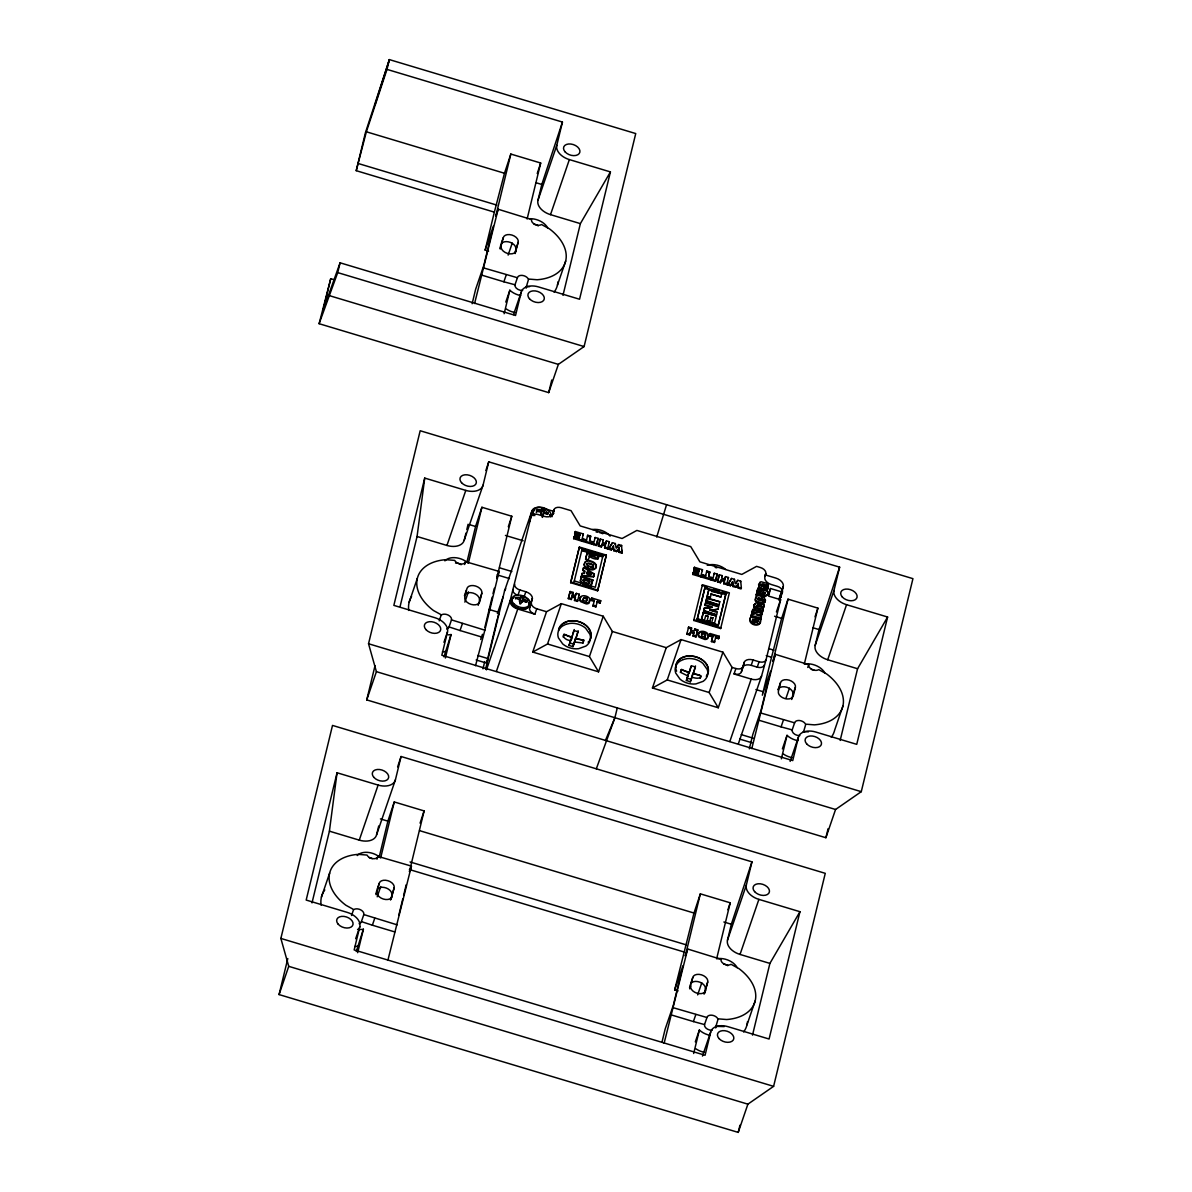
<?xml version="1.0" encoding="UTF-8"?>
<svg xmlns="http://www.w3.org/2000/svg" width="1192" height="1192" viewBox="0 0 1192 1192"><rect width="100%" height="100%" fill="white"/><g stroke="black" fill="none" stroke-linecap="round" stroke-linejoin="round"><path stroke-width="1.5" d="M766.307 587.209L766.337 586.896A1.922 1.237 18.9 0 0 765.875 586.002L762.463 584.676L760.705 585.242A3.189 2.056 18.9 0 0 760.541 585.883M593.452 566.319L593.229 566.572A2.16 1.401 18.9 0 1 592.081 566.96L587.939 565.738L587.075 564.054M519.518 601.707C518.192 594.585 526.223 594.793 522.096 600.932L526.521 602.258L527.073 600.649L522.975 598.458M543.895 512.038C551.851 516.717 545.012 509.371 542.42 507.926L541.168 512.426L542.42 507.926L554.265 511.562M580.355 581.1L581.443 576.481L592.856 579.908L590.383 585.764M596.06 567.332L595.732 564.799L593.512 562.728M765.041 601.736L764.757 599.621M753.642 605.268L754.774 608.218L762.701 611.019L762.388 611.913C748.71 612.822 752.763 596.67 764.147 605.059L763.372 607.875L756.816 605.983L755.609 607.16M312.006 902.895L329.409 831.167L337.053 772.759L378.117 785.081A15.6 10.057 18.9 0 0 395.431 779.762L401.063 756.503L751.958 861.846L746.326 885.105L727.478 940.16A15.6 10.057 18.9 0 0 740.038 954.434L769.898 963.404L799.951 911.701L758.887 899.379A15.6 10.057 18.9 0 1 746.326 885.105M400.11 606.43L417.066 536.489L424.725 478.081L465.789 490.404A15.6 10.057 18.9 0 0 483.088 485.084L488.735 461.825L839.63 567.168L833.998 590.427L815.149 645.483A15.6 10.057 18.9 0 0 827.695 659.757L857.569 668.727L887.608 617.024L846.558 604.702A15.6 10.057 18.9 0 1 833.998 590.427M589.399 582.53L589.712 581.428C578.671 575.557 583.722 585.019 589.221 582.709M590.621 638.241C594.227 621.673 565.574 613.657 558.944 628.735M676.609 671.185A16.345 12.486 13.6 0 1 675.745 667.192C677.905 646.377 717.182 657.805 706.349 676.371A16.226 12.397 13.6 0 0 707.109 675.253M580.132 597.848L580.042 598.905A4.589 2.95 18.9 0 0 580.951 600.723L584.408 602.586L588.222 602.809A4.232 2.727 18.9 0 0 589.399 602.094C593.184 596.328 579.059 592.335 579.744 599.799A4.589 2.95 18.9 0 0 580.638 601.617L586.255 603.882A4.336 2.786 18.9 0 0 587.909 603.703A4.232 2.727 18.9 0 0 589.086 602.988L589.474 599.576M698.631 633.429L698.557 634.472A4.589 2.95 18.9 0 0 699.466 636.29L702.922 638.152L706.737 638.39A4.232 2.727 18.9 0 0 707.914 637.675C711.698 631.894 697.573 627.901 698.244 635.366A4.589 2.95 18.9 0 0 699.153 637.184L704.755 639.463A4.336 2.786 18.9 0 0 706.424 639.284A4.232 2.727 18.9 0 0 707.601 638.569L708.361 636.513L707.541 634.531M584.14 564.472L584.423 563.339M520.383 599.218C517.671 611.749 525.508 595.002 521.738 602.377M542.032 509.938L537.294 509.476L536.951 510.921L541.63 511.428L540.676 515.123L542.896 515.793L542.345 517.417L544.267 510.623M520.725 597.773C515.391 596.075 514.467 599.502 520.323 599.263M527.073 600.649L526.73 602.079L522.617 599.948M488.586 251.125L485.144 250.096L494.352 212.146L356.229 170.679L365.423 132.729L389.367 59.6L635.738 133.564L584.095 346.559L558.363 364.38L548.692 392.615L319.113 323.702L330.735 278.704L334.281 279.762M330.735 278.704L323.017 310.531L340.092 262.806L515.54 315.478L521.187 292.219A15.6 10.057 18.9 0 1 538.486 286.914L579.55 299.237L610.423 171.916L569.359 159.594A15.6 10.057 18.9 0 1 556.798 145.32L562.445 122.061L386.998 69.389L389.367 59.6L375.093 104.494M356.229 170.679L366.361 131.791L386.998 69.389M319.113 323.702L337.723 272.61L340.092 262.806M279.062 994.575L288.732 966.339L280.865 938.432L332.508 725.421L825.266 873.334L773.608 1086.344L747.891 1104.164L738.221 1132.4L279.062 994.575L287.808 958.547M337.053 772.759L306.18 900.064L347.245 912.387A15.6 10.057 18.9 0 1 359.805 926.676L354.158 949.935L705.068 1055.263L710.7 1032.004A15.6 10.057 18.9 0 1 728.014 1026.684L769.078 1039.022L799.951 911.701M366.734 699.898L376.404 671.662L368.537 643.755L420.18 430.744L912.938 578.656L861.28 791.667L835.562 809.487L825.892 837.723L366.734 699.898L375.033 665.658M424.725 478.081L393.852 605.387L434.916 617.709A15.6 10.057 18.9 0 1 447.477 631.998L441.83 655.257L792.74 760.585L798.372 737.327A15.6 10.057 18.9 0 1 815.686 732.007L856.735 744.344L887.608 617.024M472.136 303.722L475.638 289.269L483.863 265.265L493.354 226.093L485.144 250.096M494.352 212.146L504.484 173.257L510.832 154.051L540.691 163.021L527.117 219.015M474.58 303.513L498.152 209.241L531.528 219.552A5.856 3.77 18.9 0 0 534.821 224.334A5.856 3.77 18.9 0 0 541.526 224.513L549.452 228.864A46.816 30.158 18.9 0 1 537.115 279.748L528.309 279.032A5.856 3.77 18.9 0 0 522.424 275.426A5.856 3.77 18.9 0 0 517.417 277.736L483.907 268.006M510.832 154.051L495.738 216.303L498.152 209.241M500.014 248.189L500.849 244.762M500.223 249.098L503.262 237.7A7.808 5.021 18.9 0 1 511.919 235.047A7.808 5.021 18.9 0 1 518.192 242.185L515.153 253.568M514.944 252.674L518.192 242.185M329.409 831.167L359.269 840.137A15.6 10.057 18.9 0 0 376.568 834.832L378.713 825.981M504.142 313.734L509.848 290.222A14.825 9.551 18.9 0 0 520.785 295.586M610.423 171.916L580.37 223.619L550.51 214.649A15.6 10.057 18.9 0 1 537.95 200.375L541.809 184.462L562.445 122.061M356.289 951.529L363.396 929.209A14.84 9.566 18.9 0 1 357.555 929.358M379.205 857.003L387.892 821.154L394.254 801.948L424.114 810.918L409.452 871.382M357.689 952.691L363.396 929.209M394.254 801.948L380.65 857.987A14.825 9.551 18.9 0 0 357.242 855.543M375.972 893.836L376.806 890.409M376.18 894.745L379.22 883.346A7.808 5.021 18.9 0 1 387.877 880.694A7.808 5.021 18.9 0 1 394.15 887.831L391.11 899.23M417.066 536.489L446.94 545.459A15.6 10.057 18.9 0 0 464.239 540.155L465.953 533.077M466.817 529.546L468.098 524.227M443.96 656.852L451.053 634.531A14.84 9.566 18.9 0 1 448.237 634.844M466.877 562.326L475.563 526.477L481.911 507.27L511.785 516.24L496.692 578.478L499.105 571.43L465.58 561.7A5.856 3.77 18.9 0 1 460.574 563.995A5.856 3.77 18.9 0 1 454.688 560.389L445.882 559.674A46.816 30.158 18.9 0 0 433.545 610.557L441.472 614.908A5.856 3.77 18.9 0 1 448.192 615.087A5.856 3.77 18.9 0 1 451.485 619.885L484.861 630.181L475.533 665.702M445.361 658.014L451.053 634.531M481.911 507.27L468.322 563.309A14.825 9.551 18.9 0 0 444.914 560.866M390.484 900.034L394.15 887.831M387.862 960.379L411.434 866.107L377.924 856.377A5.856 3.77 18.9 0 1 372.902 858.672A5.856 3.77 18.9 0 1 367.017 855.066L358.211 854.351A46.816 30.158 18.9 0 0 345.874 905.235L353.8 909.585A5.856 3.77 18.9 0 1 360.52 909.764A5.856 3.77 18.9 0 1 363.813 914.562L397.189 924.858M398.873 915.009L402.762 898.977M403.626 895.416L406.204 884.732M478.156 605.357L481.821 593.154A7.808 5.021 18.9 0 0 475.548 586.017A7.808 5.021 18.9 0 0 466.892 588.669L464.805 597.252A7.808 5.021 18.9 0 0 471.093 604.389A7.808 5.021 18.9 0 0 479.735 601.722L481.821 593.154M562.982 295.348L580.37 223.619M484.816 627.454L492.147 597.177M493.011 593.616L494.308 588.282M484.861 630.181L499.105 571.43M548.692 392.615L551.762 380.01M482.983 668.801L484.727 661.575M476.144 659.981L486.604 663.11L497.347 618.782M485.576 669.174L504.559 590.874L531.87 511.1A9.342 6.02 18.9 0 1 542.256 507.986M486.44 669.874L510.206 600.485L531.066 516.643A6.288 4.053 18.9 0 1 538.054 514.542L544.103 516.345A8.016 5.155 18.9 0 0 552.894 514.095M529.665 521.053A6.288 4.053 18.9 0 0 529.203 522.007L531.87 511.1M519.876 600.261L521.127 595.777M522.096 600.932L523.348 596.432M544.64 508.597L543.388 513.096L547.828 514.423L548.38 512.798M529.546 608.114L532.377 598.607L529.546 608.114A6.616 4.261 18.9 0 0 534.91 614.148M765.786 573.561A6.616 4.261 18.9 0 0 760.392 567.526L756.592 566.364L741.797 574.425L699.898 561.849L690.749 546.606L636.886 530.425L622.09 538.501L580.191 525.925L571.043 510.668L561.253 507.732A6.616 4.261 18.9 0 0 553.863 509.938L551.956 516.777M574.261 536.46L573.933 537.786L581.875 540.17L581.562 541.064L573.635 538.68L574.261 536.46L579.223 537.95L579.461 536.966L574.857 535.581L574.559 536.475L579.163 537.86L579.461 536.966M574.648 533.837L574.961 532.943L580.072 534.478L579.759 535.372L574.648 533.837L575.304 531.528L583.38 533.956L581.562 541.064M574.559 536.475L575.17 534.314L579.774 535.7L580.072 534.478M570.655 582.724L579.387 547.039L606.326 555.114L597.833 590.1L597.594 590.815L570.655 582.724L579.387 547.039M570.119 591.5L568.614 597.728L571.579 598.607L571.266 599.516L568.301 598.622L570.119 591.5L573.084 592.394L572.249 595.464L572.547 594.57L575.781 595.538L576.317 593.363L579.282 594.257L577.464 601.379L574.499 600.485L575.408 597.073L572.175 596.104L571.877 596.998L575.11 597.967M582.888 541.466L583.573 539.037L586.598 539.946L586.285 540.84L587.731 535.253L590.681 536.147L589.548 540.825L592.573 541.734L591.888 544.163L582.888 541.466L583.201 540.572L592.201 543.269L591.888 544.163M581.905 549.87L574.127 581.681L574.365 580.966L595.315 587.254L602.854 556.157L581.905 549.87L581.666 550.585L602.616 556.873L602.854 556.157M571.266 599.516L572.175 596.104M574.753 642.011L582.948 643.024L583.544 640.521L575.632 638.137L572.994 646.586L570.998 646.064L569.031 645.394L571.668 636.96C573.456 644.172 561.149 638.301 563.756 634.576L570.089 636.483M574.499 600.485L575.408 597.073M589.623 540.17L590.681 536.147M580.429 580.429L582.203 573.322L584.184 573.516L584.81 570.923L583.007 569.985L583.573 567.645L594.331 573.873L593.542 576.898L581.443 576.258L582.203 573.322M584.184 573.516L584.631 571.46L582.828 570.521L583.573 567.645M587.164 552.85L585.749 558.72L588.371 560.106L585.555 559.257L587.164 552.85L598.593 556.277C599.636 565.008 577.077 549.572 598.026 558.571M583.469 579.55L583.424 582.113M588.371 560.106L589.429 555.993M593.333 544.61L595.151 537.488L598.116 538.382L596.611 544.595L596.298 545.489L593.333 544.61L593.646 543.701L596.611 544.595M591.068 574.201L587.164 572.16C583.454 575.81 596.209 573.933 588.014 574.455M572.383 635.276L571.758 637.839L574.112 630.568L578.075 631.76L575.706 639.031L578.165 630.732M596.298 545.489L598.116 538.382M572.994 646.586L575.632 638.137M600.202 539.008L598.697 545.221L601.662 546.115L601.364 547.009L598.384 546.115L600.202 539.008L603.182 539.902L602.571 542.405L605.804 543.388L605.491 544.282L606.415 540.87L609.365 541.749L607.548 548.871L604.597 547.977L605.432 544.908L602.198 543.939L601.885 544.833L605.119 545.802M591.843 583.856L592.856 579.908M593.542 576.898L594.331 573.873M597.848 559.108L598.593 556.277M601.364 547.009L602.198 543.939M594.063 601.334L591.038 600.425L591.724 597.997L600.723 600.693L600.038 603.122L597.028 602.213L597.326 601.319L600.351 602.228L600.038 603.122M604.597 547.977L605.432 544.908M605.804 543.388L606.415 540.87M592.931 606.013L593.229 605.119L596.194 605.998L595.881 606.907L592.931 606.013L594.376 600.44L591.351 599.531L591.038 600.425M597.594 590.815L606.326 555.114M595.881 606.907L597.326 601.319M596.313 768.81L614.908 717.703L617.277 707.914M666.552 504.708L656.732 537.026M693.372 572.22L693.044 573.546L700.971 575.93L700.673 576.824L692.746 574.44L693.372 572.22L698.333 573.71L698.572 572.711L693.967 571.341L693.655 572.235L698.259 573.62L698.572 572.711M693.759 569.582L694.072 568.688L699.183 570.223L698.87 571.117L693.759 569.582L694.414 567.288L702.49 569.702L700.673 576.824M693.655 572.235L694.28 570.074L698.885 571.445L699.183 570.223M695.979 636.945L697.484 630.732L694.519 629.838L694.817 628.944L697.797 629.838L695.979 636.945L693.014 636.051L693.923 632.639L690.69 631.671L689.781 635.083L686.815 634.204L688.633 627.081L691.583 627.975L690.749 631.045L691.583 627.975M701.999 577.226L702.684 574.782L705.694 575.691L705.396 576.585L706.841 571.013L709.791 571.907L708.659 576.585L711.684 577.494L710.998 579.923L701.999 577.226L702.684 574.782M688.052 676.028L680.468 672.303L681.064 669.785L688.991 672.169L686.398 680.468L690.302 681.794L692.075 677.235C701.85 680.528 705.083 674.374 693.118 674.165L695.487 665.941M689.781 635.083L690.69 631.671M693.714 620.451L702.431 584.765L729.37 592.841L720.638 628.542L693.714 620.451L693.953 619.736L720.892 627.826L720.638 628.542M694.817 628.944L694.295 631.119L691.062 630.151M704.964 587.596L697.171 619.408L704.964 587.596L725.913 593.884L718.374 624.981L697.424 618.693M708.733 575.915L709.791 571.907M686.398 680.468L688.991 672.169M703.399 612.107L701.477 619.81L703.399 612.107L716.347 615.996L714.455 623.565L711.684 622.745L712.95 617.769L710.685 617.754L712.95 617.769M704.412 607.935L703.816 610.393L716.571 614.878L703.608 610.989L704.412 607.935L712.086 607.533M710.298 606.996L704.964 605.387L705.768 602.347L718.716 606.236L717.927 609.261L709.985 610.274L717.927 609.261M706.022 601.066L706.856 597.848L719.804 601.736L718.97 604.955L706.022 601.066L706.856 597.848M708.778 589.906L707.169 596.566L710.357 597.52L706.96 597.177L708.778 589.906L721.741 593.795L720.892 597.013L711.132 594.078L720.892 597.013M704.964 605.387L705.768 602.347M712.443 580.355L714.261 573.248L717.226 574.127L715.721 580.355L715.409 581.249L712.443 580.355L712.756 579.461L715.721 580.355M707.065 621.017L709.91 621.196L707.065 621.017L708.257 616.353L705.694 615.593L704.398 620.689L701.686 619.199M710.149 598.131L711.341 593.467M690.302 681.794L692.939 673.361L700.866 675.73L700.255 678.233M692.939 673.361L692.075 677.235M715.409 581.249L717.226 574.127M719.312 574.753L717.808 580.981L720.773 581.875L720.475 582.769L717.495 581.875L719.312 574.753L722.278 575.647L721.682 578.165L724.915 579.133L724.602 580.027L725.511 576.615L728.476 577.509L726.658 584.616L723.708 583.737L724.542 580.668L721.309 579.699L720.996 580.593L724.229 581.562M709.702 621.807L710.894 617.158M720.475 582.769L721.309 579.699M710.238 633.563L709.866 635.098L712.876 636.007L711.743 640.685L714.708 641.579L714.395 642.473L711.43 641.594L712.578 636.9L709.553 635.992L710.238 633.563L719.223 636.26L718.553 638.703L715.528 637.794L715.841 636.9L718.851 637.794M723.708 583.737L724.542 580.668M724.915 579.133L725.511 576.615M716.571 614.878L717.361 611.824L710.194 609.678M718.12 625.696L725.913 593.884M714.395 642.473L715.841 636.9M718.553 638.703L719.223 636.26M761.956 614.103L756.086 614.848L761.39 616.443L760.645 619.155L751.064 616.279L751.809 613.567L757.635 612.822L752.375 611.243L752.808 609.44L762.388 612.301L761.643 614.997L758.708 615.37M755.579 613.195L752.063 612.137L752.808 609.44M756.16 595.225L756.995 592.156L761.33 591.485L757.486 590.144L757.963 588.207L767.529 591.083C769.898 596.924 760.362 599.174 761.181 593.586L756.473 594.331L756.16 595.225L760.883 594.495M756.697 593.05L761.032 592.379L757.188 591.038L757.963 588.207M751.049 616.681C744.94 624.31 762.046 629.644 760.63 619.557L751.049 616.681C747.295 622.03 756.086 626.485 759.662 623.148M751.064 616.279L751.809 613.567M756.473 594.331L756.995 592.156M752.763 619.259C752.018 625.115 765.473 620.54 752.763 619.259L752.346 621.539M744.27 662.201L743.257 666.343A6.616 4.261 18.9 0 1 735.896 668.548L734.048 673.942A6.616 4.261 18.9 0 0 741.439 671.722L744.27 662.201A8.016 5.155 18.9 0 1 753.031 659.966L759.081 661.769A6.288 4.053 18.9 0 0 766.098 659.653L780.611 599.71L768.646 596.104L770.479 588.505L782.459 592.096L779.613 600.395M763.402 589.578L764.415 585.719L762.433 585.123L762.12 586.404L760.883 585.317A3.189 2.056 18.9 0 1 761.018 584.348L762.776 583.782L766.173 585.108A1.922 1.237 18.9 0 1 766.635 586.002L765.234 587.06L764.981 589.966L767.737 589.34L768.408 584.661A4.291 2.756 18.9 0 0 767.186 583.395L761.241 581.785A4.038 2.607 18.9 0 0 759.84 582.307L758.753 587.328L763.402 589.578L763.699 588.684L759.617 587.462L758.693 584.795M763.059 593.422L764.504 593.929L765.13 592.439L763.178 591.858L762.746 594.316L762.984 592.662M757.993 620.823L757.278 622.805M764.623 594.182L765.13 592.439M759.632 623.312L760.63 619.557M760.645 619.155L761.39 616.443M761.643 614.997L762.388 612.301M762.388 611.913L763.163 609.097C753.076 608.576 754.506 601.781 763.685 606.981M763.372 607.875L764.147 605.059M762.701 611.019L763.163 609.097M662.096 1041.704L665.166 1029.054L673.391 1005.05L682.882 965.878L674.672 989.867L678.114 990.91M674.672 989.867L693.997 913.042L700.345 893.836L730.219 902.806L716.63 958.8A14.84 9.566 18.9 0 1 737.163 967.636M664.108 1043.298L687.68 949.026L721.056 959.322A5.856 3.77 18.9 0 0 724.349 964.119A5.856 3.77 18.9 0 0 731.054 964.298L738.98 968.649A46.816 30.158 18.9 0 1 726.643 1019.533L717.837 1018.817A5.856 3.77 18.9 0 0 711.952 1015.212A5.856 3.77 18.9 0 0 706.945 1017.506L673.42 1007.776M700.345 893.836L685.251 956.088L687.68 949.026M738.429 743.599L761.584 675.953L766.069 659.653M689.542 987.959L690.377 984.532M689.751 988.868L692.79 977.485A7.808 5.021 18.9 0 1 701.447 974.818A7.808 5.021 18.9 0 1 707.72 981.955L704.681 993.353M749.336 748.829L752.837 734.376L761.047 710.372L770.553 671.2L762.329 695.204L771.537 657.254L781.669 618.365L788.016 599.159L817.891 608.129L804.302 664.123A14.84 9.566 18.9 0 1 824.834 672.958M751.779 748.621L775.351 654.348L808.727 664.644A5.856 3.77 18.9 0 0 812.005 669.442A5.856 3.77 18.9 0 0 818.725 669.621L826.652 673.972A46.816 30.158 18.9 0 1 814.315 724.855L805.509 724.14A5.856 3.77 18.9 0 0 799.623 720.534A5.856 3.77 18.9 0 0 794.617 722.829L761.092 713.099M788.016 599.159L772.923 661.411L775.351 654.348M704.055 994.158L707.72 981.955M780.462 682.807L778.376 691.375A7.808 5.021 18.9 0 0 784.664 698.512A7.808 5.021 18.9 0 0 793.306 695.86L795.392 687.277A7.808 5.021 18.9 0 0 789.104 680.14A7.808 5.021 18.9 0 0 780.462 682.807L778.048 689.855A7.808 5.021 18.9 0 1 786.69 687.203A7.808 5.021 18.9 0 1 792.978 694.34L791.726 699.481M693.669 1053.505L699.376 1030.007A14.825 9.551 18.9 0 0 710.313 1035.371M727.478 940.16L731.337 924.247L751.958 861.846M781.341 758.827L787.033 735.33A14.825 9.551 18.9 0 0 797.984 740.694M815.149 645.483L819.008 629.57L839.63 567.168M752.51 1035.118L769.898 963.404M738.221 1132.4L739.964 1125.188M840.166 740.441L857.569 668.727M825.892 837.723L828.082 828.708M693.118 674.165L695.383 666.969L691.42 665.777L689.065 673.063L691.017 666.239M570.67 640.789L569.031 645.394M542.896 515.793L543.91 512.113M586.643 601.23L586.747 599.621A1.818 1.177 18.9 0 0 586.002 598.816L584.75 598.369A1.818 1.177 18.9 0 0 583.35 598.607L582.813 600.842A1.803 1.162 18.9 0 0 583.231 601.424M758.514 584.825L759.528 583.201A4.038 2.607 18.9 0 1 759.945 582.977M537.234 173.496L540.691 163.021M485.874 470.497L488.735 461.825M397.621 766.903L401.063 756.503M508.313 526.715L511.785 516.24M420.076 823.136L424.114 810.918M815 616.845L817.891 608.129M727.91 909.779L730.219 902.806M501.325 243.347L503.262 237.7M508.135 255.103L512.232 243.108M481.493 275.054L503.888 281.789L506.302 274.726M537.95 200.375L556.798 145.32M505.78 302.083L509.848 290.222M522.632 290.49A5.856 3.77 18.9 0 1 515.004 284.784L517.417 277.736M409.109 602.392L417.319 578.388M513.529 314.584L521.187 292.219M550.51 214.649L569.359 159.594M526.208 288.151A5.856 3.77 18.9 0 0 526.238 287.138L528.473 279.524M321.438 897.069L329.648 873.066M446.94 545.459L465.789 490.404M359.269 840.137L378.117 785.081M464.239 540.155L483.088 485.084M439.207 620.853L441.144 615.206M557.469 285.037L565.693 261.033M464.627 564.516L465.58 561.7M376.568 834.832L395.431 779.762M443.945 642.309L447.477 631.998M446.791 629.048A5.856 3.77 18.9 0 0 449.056 626.932L451.485 619.885M351.536 915.531L353.473 909.883M466.4 590.085L464.478 595.732A7.808 5.021 18.9 0 1 473.12 593.08A7.808 5.021 18.9 0 1 479.407 600.217M376.955 859.194L377.924 856.377M464.865 602.124L468.396 591.843M449.056 626.932L460.038 630.523L462.451 623.461M359.12 923.726A5.856 3.77 18.9 0 0 361.399 921.61L363.813 914.562M355.678 938.715L359.805 926.676M377.283 888.994L379.22 883.346M377.208 896.801L380.725 886.52M361.399 921.61L372.366 925.201L374.795 918.138M480.704 639.448L482.462 634.308M497.392 613.522L503.143 596.715M409.497 871.754L411.434 866.107M529.233 522.022L531.066 516.643M497.779 617.009L499.314 612.524L488.854 609.395M537.294 509.476L536.385 512.53L536.743 511.1L539.693 511.979M486.604 663.11L488.139 658.625L477.679 655.496M540.825 513.871L541.675 511.383M515.436 598.935L515.987 597.311M514.676 584.184A6.288 4.053 18.9 0 0 519.787 589.921L517.939 595.315A6.288 4.053 18.9 0 1 512.828 589.563M496.379 671.454L517.76 609.023A9.342 6.02 18.9 0 1 510.176 600.485M519.787 589.936L525.821 591.739L523.988 597.117A8.016 5.155 18.9 0 1 525.821 597.848M553.878 509.952L552.045 515.331A6.616 4.261 18.9 0 1 553.967 513.201M531.364 602.735A6.616 4.261 18.9 0 0 536.743 608.769L534.91 614.163L517.76 609.023M612.375 631.492L598.563 671.826L532.735 652.069L546.532 611.72L561.343 603.659L603.241 616.234L612.375 631.492L666.253 647.658L681.049 639.582L722.948 652.173L732.082 667.416L735.896 668.563M574.991 532.422L575.304 531.528M573.635 538.68L573.933 537.786M574.857 535.208L575.17 534.314M583.067 534.85L583.38 533.956M532.735 652.069L547.53 643.993L561.343 603.659M583.26 539.931L583.573 539.037M587.731 535.253L587.418 536.162L590.383 537.041M568.301 598.622L568.614 597.728M573.084 592.394L572.771 593.288L569.821 592.409M592.26 542.628L592.573 541.734M594.853 538.382L595.151 537.488M576.004 594.257L576.317 593.363M578.984 595.151L579.282 594.257M587.164 572.16L590.889 574.738M577.464 601.379L577.777 600.485L574.812 599.591M598.384 546.115L598.697 545.221M602.869 540.795L603.182 539.902M589.712 581.428L583.29 580.087M572.696 633.995L574.216 629.54M609.067 542.658L609.365 541.749M607.548 548.871L607.86 547.977L604.895 547.083M591.411 598.891L591.724 597.997M618.946 548.558L616.622 551.598L613.82 550.749L613.493 545.936L611.332 550.004L608.531 549.169L612.465 542.688L615.355 543.552L616.085 547.977L618.708 544.565L621.613 545.429L621.926 553.192L619.125 552.343L619.259 547.664L619.125 552.343M612.465 542.688L608.531 549.169M611.332 550.004L613.493 545.936M615.057 544.446L615.355 543.552M616.651 547.739L618.708 544.565M616.622 551.598L619.259 547.664M600.41 601.587L600.723 600.693M621.613 545.429L621.315 546.323L618.41 545.459M598.563 671.826L589.429 656.568L603.241 616.234M732.082 667.416L718.269 707.765L652.441 687.993L666.253 647.658M694.102 568.182L694.414 567.288M692.746 574.44L693.044 573.546M693.967 570.968L694.28 570.074M702.177 570.596L702.49 569.702M652.441 687.993L667.237 679.932L681.049 639.582M706.841 571.013L706.528 571.907L709.493 572.801M702.431 584.765L702.192 585.481L707.243 586.986M688.633 627.081L688.32 627.975L691.285 628.869M686.815 634.204L687.128 633.295L690.079 634.189M710.998 579.923L711.311 579.029L702.312 576.332M711.371 578.388L711.684 577.494M693.923 632.639L693.625 633.533L690.392 632.565M713.948 574.142L714.261 573.248M693.014 636.051L693.312 635.157L696.292 636.051M697.484 630.732L697.797 629.838M705.694 615.593L708.257 616.353M717.495 581.875L717.808 580.981M721.98 576.541L722.278 575.647M711.684 622.745L714.455 623.565M721.741 593.795L711.818 591.485M719.804 601.736L706.647 598.458M718.97 604.955L706.23 600.455M728.163 578.403L728.476 577.509M726.658 584.616L726.971 583.722L724.006 582.843M709.553 635.992L709.866 635.098M716.347 615.996L703.191 612.718M732.29 582.59L730.443 585.764L727.642 584.914L731.575 578.433L734.466 579.312L735.196 583.722L737.818 580.31L740.724 581.189L741.35 588.043L741.037 588.937L738.235 588.103L738.057 584.303L735.732 587.343L732.931 586.509L732.603 581.681L732.931 586.509M731.575 578.433L727.642 584.914M712.578 636.9L712.876 636.007M711.43 641.594L711.743 640.685M730.443 585.764L732.603 581.681M734.168 580.206L734.466 579.312M737.818 580.31L735.762 583.484M735.732 587.343L738.37 583.409L738.235 588.103M740.411 582.083L740.724 581.189M718.269 707.765L709.136 692.507L722.948 652.173M757.188 591.038L757.486 590.144M759.304 588.356L759.617 587.462M752.063 612.137L752.375 611.243M764.847 576.243L765.756 573.546L764.757 577.688A8.016 5.155 18.9 0 0 771.328 584.527L777.363 586.36A6.288 4.053 18.9 0 1 782.473 592.096M762.12 586.017L762.433 585.123M764.117 586.613L764.415 585.719M763.178 591.858L762.88 592.752L764.832 593.333M762.91 594.51L763.223 593.616M764.981 589.966L765.234 587.06M767.231 591.992L767.529 591.083M741.424 671.722L743.257 666.343M768.125 595.374L770.479 588.505M742.407 667.58A8.016 5.155 18.9 0 1 751.198 665.345L753.031 659.951M729.817 741.528L751.198 679.082A9.342 6.02 18.9 0 0 761.613 675.953M779.106 598.697L783.263 586.553L780.611 597.475L780.522 595.836A6.318 4.068 18.9 0 0 780.283 595.27M779.047 600.321L780.954 596.075M751.198 665.33L757.233 667.148L759.081 661.769M776.424 611.928L780.611 599.71M785.901 698.497L789.432 688.201M690.853 983.132L692.79 977.485M758.678 720.162L781.073 726.882L783.487 719.834M792.978 694.34L795.392 687.277M807.759 667.475L808.727 664.644M697.648 994.888L701.76 982.878M782.399 748.889L787.033 735.33M799.817 735.598A5.856 3.77 18.9 0 1 792.188 729.891L794.617 722.829M671.007 1014.839L693.401 1021.559L695.83 1014.511M790.132 761.405L798.372 737.327M695.308 1041.868L699.376 1030.007M827.695 659.757L846.558 604.702M803.438 732.246L805.673 724.632M712.16 1030.275A5.856 3.77 18.9 0 1 704.532 1024.569L706.945 1017.506M702.461 1056.082L710.7 1032.004M740.038 954.434L758.887 899.379M715.721 1027.936A5.856 3.77 18.9 0 0 715.766 1026.923L718.001 1019.309M842.878 706.141L834.668 730.13A46.816 30.158 18.9 0 1 831.286 737.282M746.997 1024.807L755.207 1000.818M563.145 637.079L564.159 634.114L571.713 637.72M582.948 643.024L583.961 640.059L575.81 638.957M680.468 672.303L681.481 669.338L689.036 672.944M589.25 582.933L589.578 581.994M595.762 568.167C598.101 564.01 592.945 561.045 589.399 560.762A5.558 3.576 18.9 0 0 586.509 560.94L584.855 562.237L584.244 565.619A5.111 3.293 18.9 0 0 585.123 567.139C587.805 569.582 593.899 571.802 595.94 567.63M593.258 566.856L593.542 565.306A2.175 1.401 18.9 0 0 592.692 564.337L588.595 563.101A2.146 1.386 18.9 0 0 587.209 563.727L587.09 565.634L589.042 566.87M762.686 601.334L762.761 600.485A1.818 1.177 18.9 0 0 762.06 599.665L758.619 598.637A1.803 1.162 18.9 0 0 757.456 599.174M605.447 740.411L614.908 717.703M534.552 509.952L532.675 512.486L533.167 515.719M704.964 637.184L705.262 635.187A1.818 1.177 18.9 0 0 704.502 634.397L703.265 633.935A1.818 1.177 18.9 0 0 701.865 634.189L701.432 634.785M753.672 605.208L755.266 604.016M766.501 595.061L763.521 595.896L761.181 593.586M589.429 582.396L588.759 583.469M765.085 601.543L761.792 603.018L756.175 600.679A4.291 2.756 18.9 0 1 755.43 599.397L756.428 597.013M580.072 598.056L581.011 597.058M698.587 633.622L700.211 632.341L702.937 632.311M584.661 562.773L586.33 561.477A5.558 3.576 18.9 0 1 586.941 561.328M591.709 584.199L589.757 585.481L585.525 585.034M513.26 597.803C504.276 607.339 531.87 615.564 528.622 602.407M595.464 568.316L590.815 569.225L585.302 566.602A5.111 3.293 18.9 0 1 584.423 565.082L584.318 564.531M765.845 587.82L764.921 587.969M707.228 565.291L709.851 564.695A16.688 12.74 13.6 0 1 725.69 569.448M704.204 608.546L710.507 607.726M751.496 614.461L754.417 614.089M526.059 286.587L529.516 286.676M803.244 731.679L808.444 731.828M715.587 1026.357L724.229 1026.595M765.294 589.072L768.035 588.446L768.348 586.047M581.622 575.721L593.72 576.362M590.666 567.362L591.903 567.496A2.16 1.401 18.9 0 0 593.05 567.109M589.221 561.298L592.394 562.177M585.346 585.57L586.494 585.868M586.673 583.469L584.661 582.843M503.888 281.789L515.004 284.784M781.073 726.882L792.188 729.891M693.401 1021.559L704.532 1024.569M366.361 131.791L504.484 173.257M535.834 182.674L541.809 184.462M358.643 163.632L496.766 205.084M337.723 272.61L584.095 346.559M328.783 295.467L558.363 364.38M765.413 574.946L775.694 578.031A9.342 6.02 18.9 0 1 783.293 586.568M541.868 509.55L544.088 510.221M757.65 589.116L762.433 590.547M573.948 537.354L577.256 538.352M693.059 573.114L696.366 574.112M608.844 548.26L611.63 549.11M614.133 549.855L616.934 550.704M619.423 551.449L622.239 552.283M727.954 584.02L730.741 584.855M733.244 585.615L736.045 586.449M738.533 587.194L741.35 588.043M580.817 548.26L606.072 555.83M713.978 589.012L719.029 590.532M722.397 591.545L727.448 593.05M758.127 604.24L760.988 605.104M704.71 588.312L725.66 594.599M586.986 553.386L595.136 555.845M469.588 524.689L475.563 526.477M505.438 535.446L523.139 540.751M774.591 616.234L781.669 618.365M813.033 627.767L819.008 629.57M757.293 611.764L762.075 613.21M751.377 615.385L760.943 618.261M705.56 602.943L716.899 606.356M705.172 604.791L712.294 606.922M752.45 620.153L757.695 621.717M709.985 610.274L715.721 612.003M581.249 577.017L592.677 580.444M582.843 584.303L591.575 586.926M698.914 619.929L716.377 625.174M570.908 582.009L597.833 590.1M499.478 567.794L511.875 571.519M768.646 648.597L773.951 650.191M709.925 634.457L714.425 635.813M497.064 574.857L509.461 578.582M766.232 655.66L771.537 657.254M520.576 597.386L522.796 598.056M536.743 608.784L546.532 611.72M734.048 673.942L751.198 679.082M755.922 689.557L762.895 691.643M569.642 642.89L573.605 644.067M686.965 678.099L690.913 679.291M547.53 643.993L589.429 656.568M667.237 679.932L709.136 692.507M460.038 630.523L482.432 637.243M741.26 734.615L753.448 738.28M739.725 739.1L751.914 742.75M368.537 643.755L861.28 791.667M376.404 671.662L835.562 809.487M380.427 818.904L387.892 821.154M419.539 830.645L693.997 913.042M723.872 921.997L731.337 924.247M410.048 861.95L686.279 944.869M409.407 869.534L683.865 951.931M372.366 925.201L394.775 931.921M280.865 938.432L773.608 1086.344M288.732 966.339L747.891 1104.164M753.612 622.462L754.596 622.805M705.172 632.982L706.126 633.429M586.658 597.401L587.611 597.862M761.956 597.415L762.895 597.877M583.916 584.482L580.593 581.353M592.513 564.859L588.401 563.637A2.146 1.386 18.9 0 0 587.03 564.263M587.999 570.849L594.138 574.395M610.125 536.147L608.367 534.24A16.688 12.74 13.6 0 0 592.543 529.486M581.07 583.186L580.534 580.564M549.914 514.572L550.466 516.225M613.18 546.83L613.82 550.749M621.613 549.75L621.926 553.192M690.928 983.34A7.808 5.021 18.9 0 1 699.987 982.223A7.808 5.021 18.9 0 1 705.306 989.017M705.649 990.537A7.808 5.021 18.9 0 1 696.992 993.189A7.808 5.021 18.9 0 1 690.704 986.052M747.488 1021.678A46.816 30.158 18.9 0 1 743.629 1031.959M723.648 964.09A5.856 3.77 18.9 0 1 727.805 965.729M704.517 1052.312A14.825 9.551 18.9 0 1 695.86 1048.796M392.079 896.399A7.808 5.021 18.9 0 1 383.422 899.066A7.808 5.021 18.9 0 1 377.134 891.929M377.357 889.217A7.808 5.021 18.9 0 1 386.417 888.085A7.808 5.021 18.9 0 1 391.736 894.894M321.11 905.13A46.816 30.158 18.9 0 1 324.805 889.917M357.585 946.15A14.84 9.566 18.9 0 1 354.769 946.463M369.311 857.763A5.856 3.77 18.9 0 1 372.217 858.642M504.529 590.874A9.342 6.02 18.9 0 1 505.78 588.848M525.821 591.753A8.016 5.155 18.9 0 1 532.407 598.607M764.251 665.032A6.288 4.053 18.9 0 1 757.248 667.133M526.685 598.309A8.016 5.155 18.9 0 1 530.559 603.986M513.201 605.238A9.164 5.9 18.9 0 0 528.443 607.041A9.089 5.856 18.9 0 0 528.771 602.735M512.977 605.163A9.164 5.9 18.9 0 1 512.977 597.967M513.573 597.579A9.164 5.9 18.9 0 1 514.229 597.252M515.808 595.449A9.119 5.871 18.9 0 1 528.116 599.174A9.119 5.871 18.9 0 1 526.149 607.264A9.119 5.871 18.9 0 1 513.827 603.599M513.543 603.51A9.119 5.871 18.9 0 1 515.525 595.359M766.888 584.289A4.291 2.756 18.9 0 1 767.365 584.691M702.058 637.228A1.803 1.162 18.9 0 1 701.492 636.737M592.454 565.038A2.16 1.401 18.9 0 1 593.303 566.021M558.512 630.657A16.226 12.397 13.6 0 1 560.538 625.83A16.345 12.486 13.6 0 1 566.453 621.747A16.584 12.665 13.6 0 1 574.604 620.808A16.703 12.754 13.6 0 1 582.799 623.267A16.584 12.665 13.6 0 1 588.848 628.467A16.345 12.486 13.6 0 1 591.128 635.023A16.226 12.397 13.6 0 1 589.787 640.044M589.027 641.162A16.345 12.486 13.6 0 1 588.118 642.19M706.171 663.691A16.345 12.486 13.6 0 1 708.45 670.232A16.226 12.397 13.6 0 1 707.705 674.076M706.2 663.721A16.703 12.754 13.6 0 0 691.926 656.032A16.584 12.665 13.6 0 0 683.776 656.956A16.345 12.486 13.6 0 0 677.875 660.979M675.745 667.192A16.226 12.397 13.6 0 1 677.846 661.053M715.17 567.452A16.703 12.754 13.6 0 1 716.854 567.824M596.134 532.005A16.703 12.754 13.6 0 1 597.848 532.243M599.546 532.601A16.703 12.754 13.6 0 1 602.809 533.733M533.763 510.593A9.164 5.9 18.9 0 1 534.865 509.774M543.269 509.52A9.164 5.9 18.9 0 1 544.163 509.848M533.003 515.376A9.164 5.9 18.9 0 1 533.346 511.055M550.078 514.899A9.164 5.9 18.9 0 1 550.525 516.881M534.85 515.674A9.119 5.871 18.9 0 1 536.728 507.554A9.119 5.871 18.9 0 1 549.095 511.204M549.363 511.293A9.119 5.871 18.9 0 1 550.972 516.136M811.32 669.412A5.856 3.77 18.9 0 1 814.211 670.277M792.173 757.635A14.825 9.551 18.9 0 1 783.517 754.119M408.782 610.453A46.816 30.158 18.9 0 1 411.568 596.566M455.538 563.056A5.856 3.77 18.9 0 1 461.14 564.74M445.257 651.473A14.84 9.566 18.9 0 1 442.441 651.786M557.975 281.893A46.816 30.158 18.9 0 1 554.101 292.174M501.415 243.57A7.808 5.021 18.9 0 1 510.474 242.438A7.808 5.021 18.9 0 1 515.778 249.247M516.121 250.752A7.808 5.021 18.9 0 1 507.464 253.404A7.808 5.021 18.9 0 1 501.191 246.267M534.12 224.305A5.856 3.77 18.9 0 1 538.277 225.944M514.989 312.527A14.825 9.551 18.9 0 1 506.332 309.011M529.933 218.702A14.84 9.566 18.9 0 1 547.649 227.851M763.133 599.874L762.82 600.664A1.818 1.162 18.9 0 1 761.852 600.977L758.38 599.948L757.754 598.265A1.803 1.162 18.9 0 1 758.917 597.743L762.373 598.771A1.818 1.177 18.9 0 1 763.074 599.591L763.133 599.874M765.443 600.097C765.398 605.521 758.47 604.284 755.862 601.573A4.291 2.756 18.9 0 1 755.117 600.306L755.788 597.013L757.173 595.925A4.664 2.995 18.9 0 1 759.602 595.791L763.983 597.49L765.443 600.097M587.179 599.442L586.24 601.155L583.856 600.768A1.803 1.162 18.9 0 1 583.111 599.948L583.663 597.713A1.818 1.177 18.9 0 1 585.063 597.46L586.3 597.922A1.818 1.177 18.9 0 1 587.06 598.727L587.179 599.442M705.679 635.023L704.74 636.722L702.371 636.334A1.803 1.162 18.9 0 1 701.626 635.53L702.163 633.295A1.818 1.177 18.9 0 1 703.563 633.041L704.815 633.488A1.818 1.177 18.9 0 1 705.56 634.293L705.679 635.023M565.827 624.325L562.475 626.024A16.256 12.412 13.6 0 0 558.422 637.884L562.728 643.963A16.688 12.74 13.6 0 0 578.567 648.716L585.838 646.109A16.256 12.412 13.6 0 0 589.906 634.248L585.6 628.169A16.688 12.74 13.6 0 0 569.761 623.416L565.827 624.325M683.15 659.534L679.798 661.232A16.256 12.412 13.6 0 0 675.73 673.093L680.036 679.172A16.688 12.74 13.6 0 0 695.875 683.925L703.161 681.332A16.256 12.412 13.6 0 0 707.214 669.472L702.908 663.393A16.688 12.74 13.6 0 0 687.069 658.64L683.15 659.534M718.985 1038.53A8.493 5.468 18.9 0 0 733.14 1040.214A8.493 5.468 18.9 0 0 724.781 1030.707A8.493 5.468 18.9 0 0 718.985 1038.53M754.596 891.616A8.493 5.468 18.9 0 0 768.766 893.315A8.493 5.468 18.9 0 0 760.407 883.808A8.493 5.468 18.9 0 0 754.596 891.616M373.841 777.333A8.493 5.468 18.9 0 0 387.996 779.017A8.493 5.468 18.9 0 0 379.637 769.511A8.493 5.468 18.9 0 0 373.841 777.333M338.215 924.232A8.493 5.468 18.9 0 0 352.385 925.916A8.493 5.468 18.9 0 0 344.011 916.41A8.493 5.468 18.9 0 0 338.215 924.232M842.267 596.954A8.493 5.468 18.9 0 0 856.437 598.637A8.493 5.468 18.9 0 0 848.078 589.131A8.493 5.468 18.9 0 0 842.267 596.954M806.656 743.853A8.493 5.468 18.9 0 0 820.811 745.536A8.493 5.468 18.9 0 0 812.452 736.03A8.493 5.468 18.9 0 0 806.656 743.853M425.887 629.555A8.493 5.468 18.9 0 0 440.057 631.238A8.493 5.468 18.9 0 0 431.683 621.732A8.493 5.468 18.9 0 0 425.887 629.555M461.513 482.656A8.493 5.468 18.9 0 0 475.668 484.339A8.493 5.468 18.9 0 0 467.309 474.833A8.493 5.468 18.9 0 0 461.513 482.656M565.082 151.846A8.493 5.468 18.9 0 0 579.237 153.53A8.493 5.468 18.9 0 0 570.879 144.023A8.493 5.468 18.9 0 0 565.082 151.846M529.457 298.745A8.493 5.468 18.9 0 0 543.627 300.429A8.493 5.468 18.9 0 0 535.253 290.923A8.493 5.468 18.9 0 0 529.457 298.745"/></g></svg>
